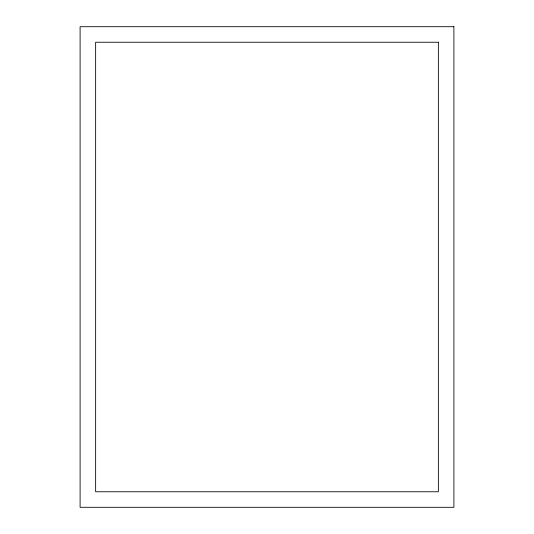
<?xml version="1.0" encoding="UTF-8"?>
<svg xmlns="http://www.w3.org/2000/svg" width="534" height="534" viewBox="0 0 534 534"><rect width="100%" height="100%" fill="white"/><g stroke="black" fill="none" stroke-linecap="round" stroke-linejoin="round"><path stroke-width="0.8" d="M453.9 26.7L80.1 26.7L80.1 507.3L453.9 507.3L453.9 26.7M438.361 42.239L95.639 42.239L95.639 491.761L438.361 491.761L438.361 42.239"/></g></svg>
